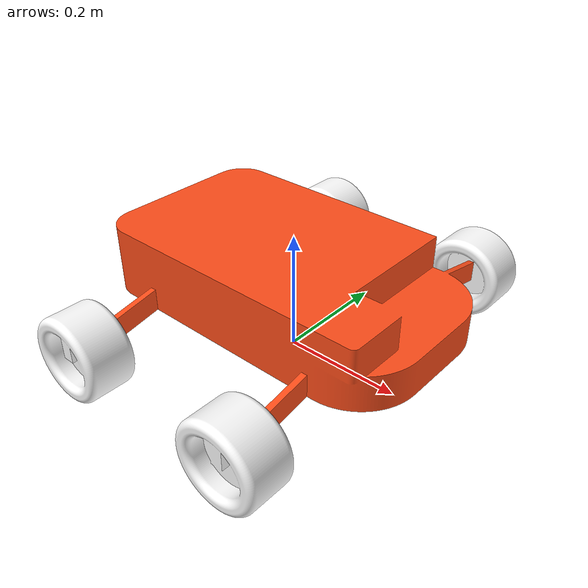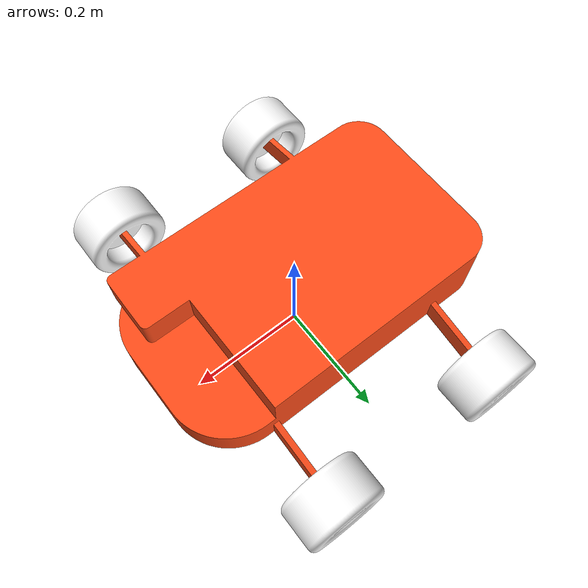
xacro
<?xml version="1.0"?>
<robot xmlns:xacro="http://www.ros.org/wiki/xacro" >

    <xacro:include filename="macros_inertial.xacro"/>
    <xacro:include filename="macros_material.xacro"/>

    <xacro:property name="wheelbase_length" value="0.313"/>
    <xacro:property name="wb_f_length" value="0.133"/>
    <xacro:property name="wb_r_length" value="0.112"/>

    <xacro:property name="chassis_length" value="${wheelbase_length + wb_r_length + wb_f_length}"/>
    <xacro:property name="chassis_width" value="0.313"/>
    <xacro:property name="chassis_height" value="${0.115+0.078}"/>

    <xacro:property name="track" value="0.666"/>

    <xacro:property name="chassis_mass" value="1.0"/>

    <xacro:property name="wheel_radius" value="0.07"/>
    <xacro:property name="wheel_thickness" value="0.085"/>
    <xacro:property name="wheel_mass" value="0.05"/>

    <xacro:property name="wheel_mass" value="0.05"/>

    <xacro:property name="wheel_offset_x" value="0.226"/>
    <xacro:property name="wheel_offset_y" value="0.1485"/>
    <xacro:property name="wheel_offset_z" value="0.01"/>

    <xacro:property name="caster_wheel_radius" value="0.01"/>
    <xacro:property name="caster_wheel_mass" value="0.01"/>
    <xacro:property name="caster_wheel_offset_x" value="0.075"/>
    <xacro:property name="caster_wheel_offset_z" value="${wheel_offset_z - wheel_radius + caster_wheel_radius}"/>
    <xacro:property name="chassis_mesh_file" value="file:$(cwd)/src/wheele_model/description/mesh/body_robot_2.dae"/>
    <xacro:property name="wheel_mesh_file" value="file:$(cwd)/src/wheele_model/description/mesh/Wheel.dae"/>

    <xacro:property name="lidar_x" value="${wheelbase_length/2 + 0.021 + 0.038/2}"/>
    <xacro:property name="lidar_y" value="${-chassis_width/2 + 0.03 + 0.038/2}"/>
    <xacro:property name="lidar_z" value="${chassis_height+0.02}"/>

    <xacro:property name="gps_x" value="${-wheelbase_length/2 - 0.035}"/>
    <xacro:property name="gps_y" value="${-chassis_width/2 + 0.05}"/>
    <xacro:property name="gps_z" value="${chassis_height+0.10}"/>

    <xacro:property name="imu_x" value="${wheelbase_length/2 -0.115}"/>
    <xacro:property name="imu_y" value="${0.0}"/>
    <xacro:property name="imu_z" value="${chassis_height+0.01}"/>

    <xacro:property name="camera_width" value="0.1"/>
    <xacro:property name="camera_height" value="0.065"/>
    <xacro:property name="camera_length" value="0.03"/>
    <xacro:property name="camera_mass" value="0.05"/>

    <xacro:property name="camera_x" value="${wheelbase_length/2 + 0.08 + camera_length/2}"/>
    <xacro:property name="camera_y" value="${-chassis_width/2 + 0.16}"/>
    <xacro:property name="camera_z" value="${0.078 + 0.06 + camera_height/2}"/>

    <xacro:property name="collision_x" value="${wheelbase_length/2 + 0.16}"/>
    <xacro:property name="collision_y" value="${0}"/>
    <xacro:property name="collision_z" value="${0.07}"/>

    <xacro:property name="lidarAS_width" value="0.076"/>
    <xacro:property name="lidarAS_height" value="0.220"/>
    <xacro:property name="lidarAS_length" value="0.032"/>
    <xacro:property name="lidarAS_mass" value="0.05"/>

    <xacro:property name="lidarAS_x" value="${-wheelbase_length/2 + lidarAS_length/2}"/>
    <xacro:property name="lidarAS_y" value="${chassis_width/2 - 0.04}"/>
    <xacro:property name="lidarAS_z" value="${lidarAS_height/2+chassis_height}"/>
    <!-- MACRO FOR THE WHEELS -->

    <xacro:macro name="wheel" params="prefix reflect_x reflect_y">

        <joint name="base_to_${prefix}_steering" type="continuous">
            <parent link="base_link"/>
            <child link="${prefix}_steering"/>
            <origin xyz="${reflect_x * wheelbase_length/2} ${reflect_y * (track - wheel_thickness)/2} 0" rpy="0 0 0"/>
            <axis xyz="0 0 1"/>
        </joint>

        <!-- fake link to simulate the steering-->
        <link name="${prefix}_steering">
            <inertial>
                <mass value="0.0005" />
                <inertia ixx="0.0000018" ixy="0.0" ixz="0.0"
                        iyy="0.0000018" iyz="0.0"
                        izz="0.0000018" />
            </inertial>
        </link>

        <joint name="steering_to_${prefix}_wheel" type="continuous">
            <parent link="${prefix}_steering"/>
            <child link="${prefix}_wheel"/>
            <origin xyz="0 0 ${wheel_radius}" rpy="0 0 0"/>
            <axis xyz="0 1 0"/>
        </joint>

        <link name="${prefix}_wheel">
            <visual>
                <geometry>
                    <mesh filename="${wheel_mesh_file}" scale="1 1 1" />
                </geometry>
                <origin xyz="0 0 0" rpy="0 0 ${pi/2 + reflect_y * pi/2}"/>
                <material name="white"/>
            </visual>
            <collision>
                <geometry>
                    <cylinder radius="${wheel_radius}" length="${wheel_thickness}"/>
                </geometry>
                <origin xyz="0 0 0" rpy="${pi/2} 0 0"/>
            </collision>
            <xacro:inertial_cylinder mass="${wheel_mass}" length="${wheel_thickness}" radius="${wheel_radius}">
                <origin xyz="0 0 0" rpy="0 0 0"/>
            </xacro:inertial_cylinder>
        </link>

        <gazebo reference="${prefix}_wheel">
            <material>Gazebo/Blue</material>
        </gazebo>
    </xacro:macro>

    <!-- BASE LINK -->
    <link name="base_footprint">
    </link>

    <!-- BASE_FOOTPRINT LINK -->

    <joint name="base_footprint_joint" type="fixed">
        <child link="base_footprint"/>
        <parent link="base_link"/>
        <origin xyz="0 0 0" rpy="0 0 0"/>
    </joint>

    <link name="base_link">

    </link>

    <!-- CHASSIS LINK -->

    <joint name="chassis_joint" type="fixed">
        <parent link="base_link"/>
        <child link="chassis"/>
        <origin xyz="0 0 0"/>
    </joint>

    <link name="chassis">
        <visual>
            <origin xyz="0 0 0" rpy="0 0 ${pi/2}"/>
            <geometry>
                <mesh filename="${chassis_mesh_file}" scale="1 1 1" />
            </geometry>
            <material name="orange"/>
        </visual>
        <collision>
            <origin xyz="0 0 ${chassis_height/2}"/>
            <geometry>
                <box size="${chassis_length} ${chassis_width} ${chassis_height}"/>
            </geometry>
        </collision>
        <xacro:inertial_box mass="0.5" x="${chassis_length}" y="${chassis_width}" z="${chassis_height}">
            <origin xyz="0 0 ${chassis_height/2}" rpy="0 0 0"/>
        </xacro:inertial_box>
    </link>

    <gazebo reference="chassis">
        <material>Gazebo/Orange</material>
    </gazebo>

    <xacro:wheel prefix="front_right" reflect_x="1" reflect_y="1" />
    <xacro:wheel prefix="front_left" reflect_x="1" reflect_y="-1" />
    <xacro:wheel prefix="rear_right" reflect_x="-1" reflect_y="1" />
    <xacro:wheel prefix="rear_left" reflect_x="-1" reflect_y="-1" />

    <!-- CASTER WHEEL LINK -->

</robot>

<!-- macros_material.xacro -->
<robot xmlns:xacro="http://www.ros.org/wiki/xacro" >
    <material name="white">
        <color rgba="1 1 1 1" />
    </material>

    <material name="orange">
        <color rgba="1 0.3 0.1 1"/>
    </material>

    <material name="blue">
        <color rgba="0.2 0.2 1 1"/>
    </material>

    <material name="black">
        <color rgba="0 0 0 1"/>
    </material>

    <material name="red">
        <color rgba="1 0 0 1"/>
    </material>
</robot>
